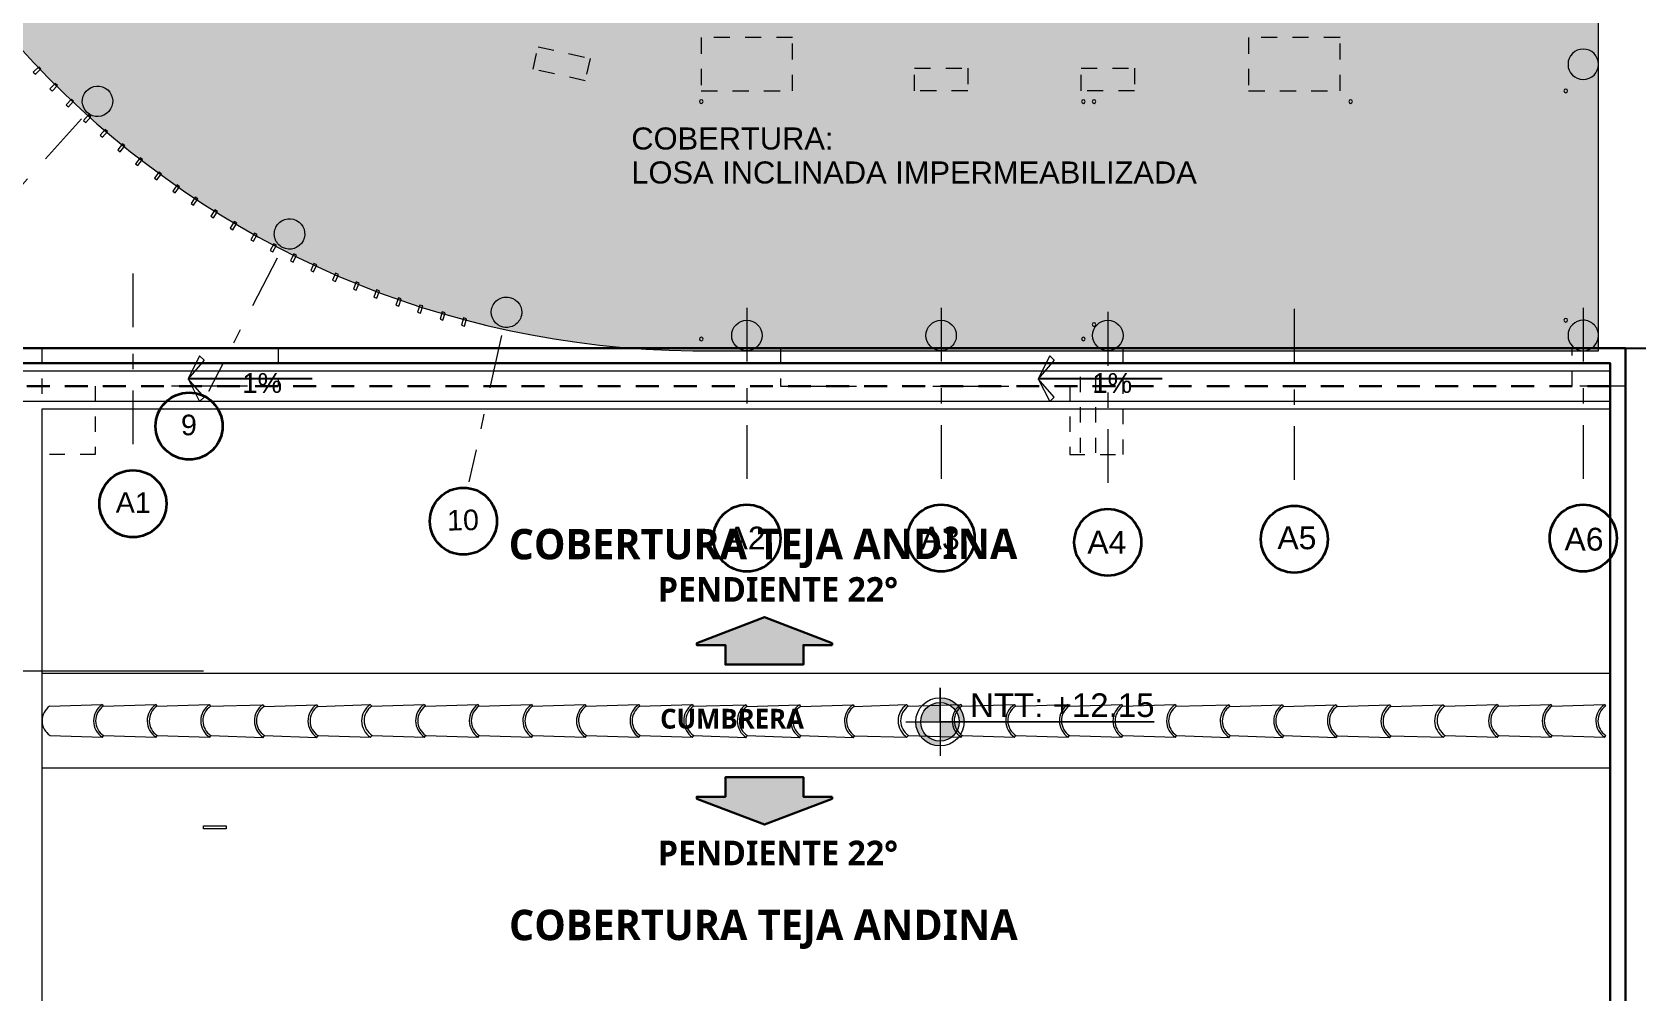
# Model space of a CAD drawing. Header units: metres. Extents: x 27 to 147, y -173 to 8.
# Drawn here: x 41.52 to 52.06, y -111.58 to -105.28 of the extents above; entities that cross this region are included whole.
import ezdxf

# ---------------------------------------------------------------- set-up
doc = ezdxf.new("R2010")
doc.units = ezdxf.units.M
for name, pattern in [('DASHED2', [0.375, 0.25, -0.125]), ('Dot & Dashed', [0.670277762413025, 0.352777767181396, -0.176388883590699, 0, -0.14111111164093]), ('Hidden Line', [0.158749999999965, 0.10583333333331, -0.052916666666655]), ('HIDDEN2', [0.1875, 0.125, -0.0625])]:
    doc.linetypes.add(name, pattern=pattern)
for name, color, linetype, lineweight in [('2D Drafting - General_Pen_No__46', 7, 'Continuous', 25), ('canal de evacuacion', 1, 'Continuous', 20), ('Cotas varias El', 253, 'Continuous', 13), ('Drawing & Figure_Pen_No__122', 9, 'Continuous', 13), ('Drawing & Figure_Pen_No__7', 7, 'Continuous', 35), ('Estructura CAJON', 7, 'Continuous', 25), ('grafo 2', 31, 'Continuous', 20), ('GRAFO 4', 7, 'Continuous', 30), ('GRAFO01', 7, 'Continuous', 0), ('I.S.-CANALETAS M', 160, 'Continuous', 15), ('Interior - Stair & Railing_Pen_No__122', 9, 'Continuous', 13), ('linea 001', 252, 'Continuous', 0), ('linea0016', 144, 'HIDDEN2', 9), ('Lineas Referencia', 73, 'Continuous', 13), ('Proyeccciones', 1, 'DASHED2', 18), ('teja andina', 252, 'Continuous', 0), ('TEJAS ANDINA', 253, 'Continuous', 0), ('TEXTO 100', 7, 'Continuous', 20), ('TEXTOS-SUBTITULO', 7, 'Continuous', 30)]:
    doc.layers.add(name, color=color, linetype=linetype, lineweight=lineweight)
for name, color, linetype, lineweight, true_color in [('Annotation - Text_Pen_No__167', 7, 'Continuous', 13, 0x6a6a6a), ('Interior - Furniture _Pen_No__3', 7, 'Continuous', 18, 0xff6600), ('Mobiliario', 7, 'Continuous', 0, 0x7f7f7f), ('RAMPA PROPUESTA 1 CERRAMIENTO_Pen_No__167', 7, 'Continuous', 13, 0x6a6a6a), ('Structural - Bearing_Pen_No__123', 7, 'Continuous', 0, 0xd8d8d8), ('Structural - Bearing_Pen_No__167', 7, 'Continuous', 13, 0x6a6a6a)]:
    doc.layers.add(name, color=color, linetype=linetype, lineweight=lineweight, true_color=true_color)
doc.styles.add('GENERATED_STYLE_1', font='arialbd.ttf')
doc.styles.add('GENERATED_STYLE_2', font='arial.ttf')
doc.styles.add('JOS', font='arial.ttf', dxfattribs={"height": 1})
doc.styles.add('TURBO_BASS', font='swisseb.ttf')

# ---------------------------------------------------------------- blocks, each defined once
blk = doc.blocks.new('A$C295C7585')
at = {"layer": 'Mobiliario', "lineweight": 15}
for p, q in [((1.374978025502969, 3.076203088460716), (1.513853283491699, 3.40416242087349)), ((1.513853283491699, 3.40416242087349), (1.527648820229842, 3.406546360073889)), ((1.556330874160267, 2.995064099900674), (1.716417933508637, 3.313533070731637)), ((1.716417933508637, 3.313533070731637), (1.70900166888714, 3.325407371513847)), ((1.222307230775641, 2.745859816847769), (1.36118248876528, 3.073819149260316)), ((1.36118248876528, 3.073819149260316), (1.374978025502969, 3.076203088460716)), ((1.403660079433394, 2.6647208282875), (1.563747138781764, 2.983189799118463)), ((1.563747138781764, 2.983189799118463), (1.556330874160267, 2.995064099900674)), ((1.069636436049223, 2.415516545234141), (1.208511694038407, 2.743475877646915)), ((1.208511694038407, 2.743475877646915), (1.222307230776096, 2.745859816847542)), ((1.250989284706975, 2.334377556673871), (1.411076344054891, 2.652846527505289)), ((1.411076344054891, 2.652846527505289), (1.403660079433394, 2.6647208282875)), ((0.9169656413223493, 2.085173273620967), (1.055840899311079, 2.413132606033741)), ((1.055840899311079, 2.413132606033741), (1.069636436048768, 2.415516545234595)), ((1.098318489980102, 2.004034285060698), (1.258405549328472, 2.322503255891888)), ((1.258405549328472, 2.322503255891888), (1.25098928470652, 2.334377556674326)), ((0.7650785429282223, 1.751017721853714), (0.9031190902182971, 2.079350511766734)), ((0.9031190902182971, 2.079350511766734), (0.9169656413223493, 2.085173273620967)), ((0.94643139158552, 1.66987873329299), (1.10492039455994, 1.989062689736784)), ((1.10492039455994, 1.989062689736784), (1.098439325062163, 2.004274668164622)), ((0.612407748201349, 1.420674450239858), (0.7512830061905333, 1.748633782652632)), ((0.7512830061905333, 1.748633782652632), (0.7650785429282223, 1.751017721853486)), ((0.7937605968586467, 1.339535461679816), (0.953847656207472, 1.658004432511007)), ((0.953847656207472, 1.658004432511007), (0.94643139158552, 1.66987873329299)), ((0.4597369534749305, 1.090331178626684), (0.5986122114636601, 1.418290511039459)), ((0.5986122114636601, 1.418290511039459), (0.6124077482018038, 1.420674450240085)), ((0.6410898021322282, 1.009192190066642), (0.8011768614805987, 1.327661160897833)), ((0.8011768614805987, 1.327661160897833), (0.7937605968591015, 1.339535461679816)), ((0.4459414167367868, 1.087947239426285), (0.4597369534749305, 1.090331178626911)), ((0.3070661587476025, 0.7599879070137376), (0.4459414167367868, 1.087947239426285)), ((0.4884190074053549, 0.6788489184534683), (0.6485060667537255, 0.997317889284659)), ((0.6485060667537255, 0.997317889284659), (0.6410898021322282, 1.009192190066642)), ((0.1543953640207292, 0.4296446354001091), (0.2932706220099135, 0.757603967813111)), ((0.2932706220099135, 0.757603967813111), (0.3070661587480572, 0.7599879070135103)), ((0.3357482126784817, 0.3485056468398398), (0.4958352720268522, 0.6669746176712579)), ((0.4958352720268522, 0.6669746176712579), (0.4884190074053549, 0.6788489184534683)), ((0.001724569293855893, 0.09930136378693533), (0.1405998272830402, 0.4272606961997099)), ((0.1405998272830402, 0.4272606961997099), (0.1543953640207292, 0.4296446354007912)), ((0.1830774179516084, 0.01816237522666597), (0.3431644773004336, 0.3366313460578567)), ((0.3431644773004336, 0.3366313460578567), (0.3357482126784817, 0.3485056468402945))]:
    blk.add_line(p, q, dxfattribs=at)
for centre, radius, start, end in [((1.64559542193274, 3.42692813519011), 0.1336946849706216, 189.8041789864884, 301.9874291323811), ((1.64559542193274, 3.42692813519011), 0.1196946849706216, 189.8041789864884, 301.9874291323811), ((1.492924627205866, 3.096584863576936), 0.1336946849706216, 189.8041789864884, 301.9874291323811), ((1.492924627205866, 3.096584863576936), 0.1196946849706216, 189.8041789864884, 301.9874291323811), ((1.340253832479448, 2.766241591963535), 0.1336946849706216, 189.8041789864884, 301.9874291323811), ((1.340253832479448, 2.766241591963535), 0.1196946849706216, 189.8041789864884, 301.9874291323811), ((1.187583037752574, 2.435898320350134), 0.1336946849706216, 189.8041789864884, 301.9874291323811), ((1.187583037752574, 2.435898320350134), 0.1196946849706216, 189.8041789864884, 301.9874291323811), ((1.034204698330086, 2.101672659223368), 0.1329726096647947, 189.6640148896703, 302.1275932302208), ((1.034912243024337, 2.105555048736051), 0.1196946849706216, 189.8041789864884, 301.9874291323811), ((0.8830251446311195, 1.77139949696948), 0.1336946849706216, 189.8041789864884, 301.9874291323811), ((0.8830251446311195, 1.77139949696948), 0.1196946849706216, 189.8041789864884, 301.9874291323811), ((0.7303543499047009, 1.441056225356306), 0.1336946849706216, 189.8041789864884, 301.9874291323811), ((0.7303543499047009, 1.441056225356306), 0.1196946849706216, 189.8041789864884, 301.9874291323811), ((0.5776835551778277, 1.110712953743132), 0.1196946849706216, 189.8041789864884, 301.9874291323811), ((0.5776835551778277, 1.110712953743132), 0.1336946849706216, 189.8041789864884, 301.9874291323811), ((0.4250127604509544, 0.7803696821295034), 0.1336946849706216, 189.8041789864884, 301.9874291323811), ((0.4250127604509544, 0.7803696821295034), 0.1196946849706216, 189.8041789864884, 301.9874291323811), ((0.2723419657240811, 0.4500264105163296), 0.1336946849706216, 189.8041789864884, 301.9874291323811), ((0.2723419657240811, 0.4500264105163296), 0.1196946849706216, 189.8041789864884, 301.9874291323811), ((0.1196711709962983, 0.119683138902019), 0.1196946849706216, 189.8041789864884, 301.9874291323811)]:
    blk.add_arc(centre, radius, start, end, dxfattribs=at)
blk = doc.blocks.new('FLECHA')
at = {"layer": 'grafo 2', "ltscale": 0.05}
for p, q in [((674350.4068813783, 8489809.493097022, -2.952000000000225), (674350.3571751671, 8489809.392813733, -2.952000000000225)), ((674350.4259006998, 8489809.474077702, -2.952000000000225), (674350.3571751671, 8489809.392813733, -2.952000000000225)), ((674350.4068813783, 8489809.493097022, -2.952000000000225), (674350.4259006998, 8489809.474077702, -2.952000000000225)), ((674350.4259006998, 8489809.311549768, -2.952000000000225), (674350.3571751671, 8489809.392813733, -2.952000000000225)), ((674350.4068813783, 8489809.292530447, -2.952000000000225), (674350.4259006998, 8489809.311549768, -2.952000000000225))]:
    blk.add_line(p, q, dxfattribs=at)
at = {"layer": 'grafo 2', "lineweight": 25}
blk.add_line((674350.8988359317, 8489809.392813733, -2.952000000000225), (674350.3571751671, 8489809.392813733, -2.952000000000225), dxfattribs=at)
at = {"layer": 'grafo 2'}
blk.add_line((674350.3571751671, 8489809.392813733, -2.952000000000225), (674350.4068813783, 8489809.292530447, -2.952000000000225), dxfattribs=at)

msp = doc.modelspace()

# ---------------------------------------------------------------- hatches: boundary and pattern name
at = {"layer": 'Interior - Furniture _Pen_No__3', "true_color": 0x939598}
h = msp.add_hatch(color=252, dxfattribs=at)
h.dxf.hatch_style = 1
h.paths.add_polyline_path([(46.58990254982777, -109.4332016403323), (46.58990254935841, -109.3052016455439), (46.77870255179548, -109.3052016448492), (46.77870255174699, -109.2929179858157), (46.33390254868411, -109.1221752554785), (45.88910254687661, -109.2929179890911), (45.88910254692135, -109.3052016481236), (46.07790254652346, -109.3052016474289), (46.07790254699657, -109.4332016422172)])
h = msp.add_hatch(color=252, dxfattribs=at)
h.dxf.hatch_style = 1
h.paths.add_polyline_path([(46.07790254699657, -110.1740726949658), (46.07790254652346, -110.3020726897541), (45.88910254692135, -110.3020726890594), (45.88910254687661, -110.3143563480919), (46.33390254868411, -110.4850990817046), (46.77870255174699, -110.3143563513674), (46.77870255179548, -110.3020726923339), (46.58990254935841, -110.3020726916392), (46.58990254982777, -110.1740726968507)])
at = {"layer": 'Structural - Bearing_Pen_No__123', "linetype": 'Continuous', "lineweight": 0, "true_color": 0xa2a2a2}
h = msp.add_hatch(color=253, dxfattribs=at)
h.paths.add_polyline_path([(51.81196546571025, -107.3711592722996), (51.81196546571025, -95.30803342829785), (45.86391877261511, -95.30803342829785, 0.9905383628707543), (45.86391877261511, -107.3711592722996)])
h.paths.add_polyline_path([(49.0694001417822, -101.3395963999866, -0.9999999999999999), (42.76940014178219, -101.3395963999866, -0.9999999999999999)], flags=0)
at = {"layer": 'TEXTO 100', "ltscale": 1.3}
h = msp.add_hatch(color=256, dxfattribs=at)
edge = h.paths.add_edge_path()
edge.add_line((47.6132140989271, -109.8095360706597), (47.4867637611168, -109.8095360686637))
edge.add_line((47.4867637611168, -109.8095360686637), (47.4867637611168, -109.9359864062243))
edge.add_arc((47.48676376223997, -109.8095360686637), 0.1264503375606894, 269.9999994913017, 359.9999990956475)
edge = h.paths.add_edge_path()
edge.add_arc((47.48676376199026, -109.8095360706597), 0.1264503395565726, 90.00000039565423, 180)
edge.add_line((47.36031342330713, -109.8095360706597), (47.48676376111743, -109.8095360686637))
edge.add_line((47.4867637611168, -109.8095360686637), (47.4867637611168, -109.6830857311031))
edge = h.paths.add_edge_path()
edge.add_line((47.4867637611168, -109.6508201431187), (47.4867637611168, -109.6830857311031))
edge.add_arc((47.48676376024397, -109.8095360706597), 0.1264503395565726, 0, 89.99999960434582, ccw=False)
edge.add_line((47.6132140989271, -109.8095360706597), (47.64547968890756, -109.8095360686637))
edge.add_arc((47.48676376223997, -109.8095360686637), 0.1587159266678152, 0, 90.00000040528428)
msp.add_hatch(color=256, dxfattribs=at).paths.add_polyline_path([(47.36031342325643, -109.8095360686637), (47.32804783328342, -109.8095360686637, 0.4163528812831748), (47.48792214905691, -109.9682477691946), (47.48792214905691, -109.9359811005249, -0.4168992925091702)])

# ---------------------------------------------------------------- linework, layer by layer
at = {"layer": 'canal de evacuacion'}
for p, q in [((41.3595946837344, -107.5036386626514), (51.88941744437253, -107.503638662652)), ((41.3595946837344, -107.7036386626512), (51.88941744437253, -107.7036386626521))]:
    msp.add_line(p, q, dxfattribs=at)
at = {"layer": 'Cotas varias El'}
for p, q in [((51.8894838601868, -109.4913163946403), (41.58938244516693, -109.4913163946403)), ((51.8894838601868, -110.1147785919966), (41.58938244516693, -110.1147785919966))]:
    msp.add_line(p, q, dxfattribs=at)
at = {"layer": 'Drawing & Figure_Pen_No__122', "color": 9, "linetype": 'Dot & Dashed', "lineweight": 13}
for p, q in [((41.84865628769381, -105.8489941039064), (41.18809037317006, -106.5811644250711)), ((43.1333466143225, -106.762878815747), (42.68274120572193, -107.640019324654)), ((42.1864364545092, -106.8633715796979), (42.18643645450874, -108.1165999921711)), ((46.21940014208069, -107.0892934206023), (46.21940014208024, -108.3425218330752)), ((47.49440014208084, -107.0892934206023), (47.49440014207993, -108.3425218330752)), ((51.71196546571039, -107.0892934206023), (51.71196546570948, -108.3425218330752)), ((48.58940014239231, -107.117005792043), (48.5894001423914, -108.3702342045159)), ((49.81440014239245, -107.0970369172159), (49.81440014239245, -108.3502653296888)), ((44.6062894521754, -107.2709843853386), (44.39314101041627, -108.2337867785643))]:
    msp.add_line(p, q, dxfattribs=at)
at = {"layer": 'Drawing & Figure_Pen_No__7', "color": 7, "linetype": 'Continuous', "lineweight": 35}
for centre, radius in [((42.55527783040703, -107.8666315219281), 0.2199999999999995), ((42.18643645450874, -108.3765999921711), 0.2199999999999991), ((44.35667857178944, -108.4912173334115), 0.2199999999999988), ((46.21940014208024, -108.6025218330753), 0.2200000000000016), ((47.49440014207993, -108.6025218330793), 0.2199999999999985), ((48.5894001423914, -108.6302342045159), 0.2199999999999999), ((49.81440014239245, -108.6102653296888), 0.2200000000000004), ((51.71196546570948, -108.6025218330753), 0.2200000000000013)]:
    msp.add_circle(centre, radius, dxfattribs=at)
at = {"layer": 'Estructura CAJON'}
msp.add_lwpolyline([(51.98940153525712, -116.0825963921755), (51.9894042606925, -107.3536374025028), (52.13935012843183, -107.3536374500669), (52.13934740299649, -116.0825963921755)], close=True, dxfattribs=at)
at = {"layer": 'GRAFO 4', "linetype": 'Continuous'}
for points in [[(40.38938244516694, -107.3536374025028), (51.98949792623446, -107.3536374025028), (51.98949792623446, -126.6536374769391), (40.38938244516694, -126.6536374769391)], [(40.48938244516697, -107.4536374025028), (51.88949792623444, -107.4536374025028), (51.88949792623444, -126.5536374769392), (40.48938244516697, -126.5536374769391)]]:
    msp.add_lwpolyline(points, close=True, dxfattribs=at)
at = {"layer": 'GRAFO 4', "linetype": 'Continuous', "flags": 128}
for points in [[(46.77870255179548, -109.3052016448492), (46.77870255174699, -109.2929179858157), (46.33390254868411, -109.1221752554785), (45.88910254687661, -109.2929179890911), (45.88910254692135, -109.3052016481236), (46.07790254652346, -109.3052016474289), (46.07790254699657, -109.4332016422172), (46.58990254982777, -109.4332016403323), (46.58990254935841, -109.3052016455439)], [(46.77870255179548, -110.3020726923339), (46.77870255174699, -110.3143563513674), (46.33390254868411, -110.4850990817046), (45.88910254687661, -110.3143563480919), (45.88910254692135, -110.3020726890594), (46.07790254652346, -110.3020726897541), (46.07790254699657, -110.1740726949658), (46.58990254982777, -110.1740726968507), (46.58990254935841, -110.3020726916392)]]:
    msp.add_lwpolyline(points, close=True, dxfattribs=at)
at = {"layer": 'GRAFO01', "color": 251, "linetype": 'DASHED2', "lineweight": 9, "ltscale": 0.2}
for points in [[(41.58938244516676, -107.3536374025028), (43.13938192166862, -107.3536374025028), (43.13938192166862, -107.6036373973492), (41.93938239354409, -107.603637397338), (41.93938239364459, -108.0536374237637), (41.58938244532752, -108.0536374240768)], [(48.68943790274366, -107.3536374515599), (46.43943842624182, -107.3536374301409), (46.43943842278716, -107.6036374249872), (48.33943795091173, -107.6036374415586), (48.33943794459279, -108.0536374679842), (48.68943789290975, -108.0536374731339)], [(51.63940702153562, -107.6036389191622), (51.6394070214574, -107.3536390355038), (51.98940702141786, -107.3536386864479), (51.98940702149631, -107.6036385701062)]]:
    msp.add_lwpolyline(points, close=True, dxfattribs=at)
at = {"layer": 'I.S.-CANALETAS M'}
msp.add_lwpolyline([(42.79887905559775, -110.511981817659), (42.64887905522522, -110.511981817659), (42.64887905522522, -110.491981818106), (42.79887905559775, -110.491981818106)], close=True, dxfattribs=at)
at = {"layer": 'Interior - Stair & Railing_Pen_No__122', "color": 9, "linetype": 'Continuous', "lineweight": 13}
for points in [[(51.58555572574692, -105.6645964496066, 0.9999999999999999), (51.60955572574692, -105.6645964496066, 0.9999999999999999)], [(45.91878465432682, -105.7226154350543, 0.9999999999999999), (45.91878483586195, -105.7466154350536, 0.9999999999999999)], [(48.42877128999636, -105.7225964496057, 0.9999999999999999), (48.42877128999636, -105.7465964496057, 0.9999999999999999)], [(48.49877102525763, -105.722596445727, 0.9999999999999999), (48.49877102525763, -105.746596445727, 0.9999999999999999)], [(50.17238325502341, -105.7345934569161, 0.9999999999999999), (50.19638325432481, -105.7345992476897, 0.9999999999999999)], [(48.48677102525763, -107.1994287406372, 0.9999999999999999), (48.51077102525763, -107.1994287406372, 0.9999999999999999)], [(51.58555572574692, -107.1711592722996, 0.9999999999999999), (51.60955572574692, -107.1711592722996, 0.9999999999999999)], [(45.91892886417255, -107.2826154340081, 0.9999999999999999), (45.9189290457086, -107.3066154340074, 0.9999999999999999)], [(48.42877040500942, -107.2825964495604, 0.9999999999999999), (48.42877058654548, -107.3065964495597, 0.9999999999999999)]]:
    msp.add_lwpolyline(points, format="xyb", close=True, dxfattribs=at)
at = {"layer": 'linea 001'}
msp.add_line((42.64889554103834, -109.4772724161563), (39.43296639655455, -109.477272422617), dxfattribs=at)
at = {"layer": 'linea0016', "linetype": 'HIDDEN2', "lineweight": 30, "ltscale": 1.2}
msp.add_line((51.88949792623444, -107.6036374025028), (41.33180804499861, -107.6036374025028), dxfattribs=at)
at = {"layer": 'Proyeccciones', "linetype": 'DASHED2', "lineweight": 9, "ltscale": 0.25}
for points in [[(48.41023846041753, -108.0432529475076), (48.41023846041753, -107.4462110801406)], [(48.51023846039425, -108.0432529475076), (48.51023846039425, -107.4462110801406)]]:
    msp.add_lwpolyline(points, dxfattribs=at)
at = {"layer": 'RAMPA PROPUESTA 1 CERRAMIENTO_Pen_No__167', "color": 251, "linetype": 'Continuous', "lineweight": 13, "true_color": 0x6a6a6a}
for points in [[(41.5321464433271, -105.5408002303008), (41.54602360024936, -105.555202470257), (41.58202920013978, -105.5205095779513), (41.56815204321752, -105.5061073379952)], [(41.6405790514285, -105.6510521605214), (41.65481839374528, -105.6650964166564), (41.68992903408279, -105.6294980608645), (41.675689691766, -105.6154538047295)], [(41.74824783390932, -105.7551744448019), (41.76282918221479, -105.7688632826487), (41.79705127683167, -105.732409911885), (41.7824699285262, -105.7187210740382)], [(41.8618096981703, -105.8596229681659), (41.87673407858092, -105.8729369784317), (41.91001910424554, -105.8356260274052), (41.89509472383492, -105.8223120171393)], [(41.9720429253187, -105.9560824387562), (41.98728405616958, -105.969032648422), (42.01965958033392, -105.9309298212948), (42.00441844948303, -105.917979611629)], [(42.08613067564317, -106.051123629188), (42.10168385482353, -106.063697356455), (42.13311817299088, -106.0248144085041), (42.11756499381053, -106.0122406812371)], [(42.20250787146801, -106.1433472213148), (42.21836380155343, -106.1555369498239), (42.24883812282624, -106.1158971246104), (42.23298219274081, -106.1037073961013)], [(42.3280727804699, -106.2378076962079), (42.34423875259228, -106.2495831514151), (42.37367739061045, -106.2091682211092), (42.35751141848807, -106.1973927659019)], [(42.44839052736415, -106.3236772808745), (42.46483829363675, -106.3350558126182), (42.49328462299595, -106.2939363969367), (42.47683685672335, -106.282557865193)], [(42.56782055855492, -106.4046504559134), (42.58453400178042, -106.4156350276187), (42.61199543104362, -106.373851419555), (42.59528198781812, -106.3628668478497)], [(42.69791123560972, -106.4882538910138), (42.71489893030424, -106.4988093743739), (42.74128763870453, -106.4563401376376), (42.72429994401001, -106.4457846542775)], [(42.82590416248838, -106.5660473835038), (42.84314699298397, -106.5761807342083), (42.86848036974522, -106.5330736579693), (42.85123753924963, -106.5229403072648)], [(42.95971686804887, -106.6428585212241), (42.97721155170589, -106.6525505820855), (43.00144170385934, -106.608813872943), (42.98394702020232, -106.5991218120816)], [(43.08851989616991, -106.712612186224), (43.10624323288526, -106.7218795124659), (43.12941154849005, -106.6775711706776), (43.1116882117747, -106.6683038444356)], [(43.22076940784759, -106.7801318819713), (43.23871401268813, -106.7889631421938), (43.26079216324433, -106.7441016300924), (43.24284755840379, -106.73527036987)], [(43.35463009740395, -106.8443981907527), (43.3727852433919, -106.8527881057795), (43.39376003095882, -106.8074002408096), (43.37560488497088, -106.7990103257828)], [(43.49794562572064, -106.9088185837424), (43.51631174289714, -106.9167360163982), (43.53610532453659, -106.8708207234569), (43.51773920736009, -106.8629032908012)], [(43.63424743507655, -106.9660179067695), (43.65280080099392, -106.9734860131651), (43.67147106698291, -106.9271025983717), (43.65291770106554, -106.9196344919761)], [(43.76860282297353, -107.0186374579775), (43.78732837182483, -107.0256626853914), (43.80489144035963, -106.9788488132631), (43.78616589150833, -106.9718235858492)], [(43.91393648018759, -107.0714697085239), (43.93283482257316, -107.0780159024622), (43.94920030741897, -107.0307700464983), (43.9303019650334, -107.02422385256)], [(44.05594190785109, -107.1190982222413), (44.07499593448103, -107.1251763855482), (44.09019134274822, -107.0775413189733), (44.07113731611827, -107.0714631556664)], [(44.20340682360781, -107.1644842296464), (44.2226091049614, -107.1700764019271), (44.23658953566325, -107.1220706985432), (44.21738725430966, -107.1164785262624)], [(44.34442806101963, -107.2040923655888), (44.36375962260924, -107.2092198139315), (44.37657824346589, -107.1608909099575), (44.35724668187628, -107.1557634616148)]]:
    msp.add_lwpolyline(points, close=True, dxfattribs=at)
at = {"layer": 'Structural - Bearing_Pen_No__167', "color": 251, "linetype": 'Continuous', "lineweight": 13, "true_color": 0x6a6a6a}
for points in [[(51.81196546571025, -107.3711592722996), (51.81196546571025, -95.30803342829785), (45.86391877261511, -95.30803342829785, 0.9905383628707543), (45.86391877261511, -107.3711592722996)], [(51.6119664510011, -105.4895963218933, 0.414213562373095), (51.71196645100111, -105.5895963218933, 0.414213562373095), (51.81196645100112, -105.4895963218933, 0.414213562373095), (51.71196645100111, -105.3895963218933, 0.414213562373095)], [(41.87952640403828, -105.6656751689022, -0.414213562373095), (42.02076178907097, -105.6584249265153, -0.414213562373095), (42.0280120314579, -105.799660311548, -0.414213562373095), (41.88677664642521, -105.8069105539349, -0.414213562373095)], [(43.1258927320341, -106.5587338392992, -0.414213562373095), (43.26051941584893, -106.5154249948789, -0.414213562373095), (43.30382826026925, -106.6500516786937, -0.414213562373095), (43.16920157645442, -106.693360523114, -0.414213562373095)], [(44.54237740078829, -107.0972588198867, -0.414213562373095), (44.66158181019453, -107.0211647414173, -0.414213562373095), (44.73767588866394, -107.1403691508235, -0.414213562373095), (44.6184714792577, -107.216463229293, -0.414213562373095)], [(46.11884496857477, -107.2711592722996, -0.414213562373095), (46.21884496857478, -107.1711592722996, -0.414213562373095), (46.31884496857477, -107.2711592722996, -0.414213562373095), (46.21884496857478, -107.3711592722996, -0.414213562373095)], [(47.39440014208083, -107.2711592722996, -0.414213562373095), (47.49440014208084, -107.1711592722996, -0.414213562373095), (47.59440014208084, -107.2711592722996, -0.414213562373095), (47.49440014208084, -107.3711592722996, -0.414213562373095)], [(48.48940014239231, -107.2711592722996, -0.414213562373095), (48.58940014239231, -107.1711592722996, -0.414213562373095), (48.68940014239231, -107.2711592722996, -0.414213562373095), (48.58940014239231, -107.3711592722996, -0.414213562373095)], [(51.61196546571025, -107.2711592722996, 0.414213562373095), (51.71196546571024, -107.3711592722996, 0.414213562373095), (51.81196546571025, -107.2711592722996, 0.414213562373095), (51.71196546571024, -107.1711592722996, 0.414213562373095)]]:
    msp.add_lwpolyline(points, format="xyb", close=True, dxfattribs=at)
at = {"layer": 'Structural - Bearing_Pen_No__167', "color": 251, "linetype": 'Hidden Line', "lineweight": 13, "true_color": 0x6a6a6a}
for points in [[(44.84726231351421, -105.3747068252673), (45.18885408254601, -105.4509633878028), (45.15617269860223, -105.597359860245), (44.81458092957043, -105.5211032977095)], [(45.91940014239214, -105.6645964496067), (46.51940014239215, -105.6645964496067), (46.51940014239215, -105.3145964496067), (45.91940014239214, -105.3145964496067)], [(49.5144001423924, -105.6645963218932), (50.11440014239241, -105.6645963218932), (50.11440014239241, -105.3145963218931), (49.5144001423924, -105.3145963218931)], [(47.31940014208102, -105.5145963444231), (47.66940014208102, -105.5145963444231), (47.66940014208102, -105.6645963444231), (47.31940014208102, -105.6645963444231)], [(48.41440014239249, -105.5145963444158), (48.7644001423925, -105.5145963444158), (48.7644001423925, -105.6645963444158), (48.41440014239249, -105.6645963444158)]]:
    msp.add_lwpolyline(points, close=True, dxfattribs=at)
at = {"layer": 'teja andina', "lineweight": 15}
for p, q in [((48.68683786339923, -109.7074469028816), (49.0312183801021, -109.6965421513326)), ((49.0312183801021, -109.6965421513326), (49.03890311685424, -109.7076950524539)), ((49.03890311685362, -109.7076950524542), (49.38328363355666, -109.6967903009051)), ((49.38328363355666, -109.6967903009051), (49.3909683703084, -109.7079432020271)), ((49.39096837030846, -109.7079432020266), (49.73534888701104, -109.6970384504776)), ((49.73534888701104, -109.6970384504776), (49.74303362376301, -109.7081913515994)), ((49.74303362376278, -109.7081913515995), (50.08741414046543, -109.6972866000502)), ((50.08741414046543, -109.6972866000502), (50.0950988772174, -109.708439501172)), ((50.095098877217, -109.7084395011717), (50.43947939391981, -109.6975347496227)), ((50.43947939391981, -109.6975347496227), (50.44716413067178, -109.7086876507441)), ((50.44716413067201, -109.7086876507439), (50.79153445976911, -109.6968982902571)), ((50.79153445976911, -109.6968982902571), (50.80226077361343, -109.7067024541646)), ((50.80226077361343, -109.7067024541646), (51.14664129031613, -109.6957977026153)), ((51.14664129031613, -109.6957977026153), (51.15432602706804, -109.7069506037365)), ((51.15432602706781, -109.7069506037371), (51.49870654377068, -109.6960458521881)), ((51.49870654377068, -109.6960458521881), (51.50639128052242, -109.7071987533096)), ((51.50639128052242, -109.7071987533091), (51.85077179722524, -109.6962940017606)), ((51.85077179722524, -109.6962940017606), (51.85845653397681, -109.7074469028821)), ((48.68905126621755, -109.8996408584137), (49.03369067193969, -109.9112159302441)), ((49.03369067193969, -109.9112159302441), (49.04111651967233, -109.899889007986)), ((49.04111651967193, -109.8998890079862), (49.38575592539408, -109.9114640798161)), ((49.38575592539408, -109.9114640798161), (49.39318177312671, -109.9001371575585)), ((49.39318177312671, -109.9001371575585), (49.73782117884863, -109.9117122293885)), ((49.73782117884863, -109.9117122293885), (49.7452470265811, -109.9003853071311)), ((49.7452470265811, -109.9003853071311), (50.08988643230302, -109.9119603789611)), ((50.08988643230302, -109.9119603789611), (50.09731228003554, -109.9006334567036)), ((50.09731228003531, -109.9006334567032), (50.4419516857574, -109.9122085285336)), ((50.4419516857574, -109.9122085285336), (50.4493775334897, -109.9008816062758)), ((50.4493775334897, -109.9008816062758), (50.79399743500906, -109.9107630913887)), ((50.79399743500906, -109.9107630913887), (50.80473431320385, -109.8989051466599)), ((50.80447417643174, -109.8988964096967), (51.14911358215366, -109.9104714815266)), ((51.14911358215366, -109.9104714815266), (51.15653942988635, -109.8991445592686)), ((51.15653942988612, -109.8991445592692), (51.50117883560804, -109.9107196310987)), ((51.50117883560804, -109.9107196310987), (51.50860468334074, -109.8993927088411)), ((51.50860468334074, -109.8993927088411), (51.85324408906243, -109.9109677806711)), ((51.85324408906243, -109.9109677806711), (51.86066993679512, -109.8996408584137))]:
    msp.add_line(p, q, dxfattribs=at)
for centre, radius, start, end in [((48.75253944515592, -109.8027999733281), 0.1157968302204076, 124.5681929392987, 236.7514430851881), ((49.10460469861167, -109.803048122901), 0.1293409205322173, 124.5681929392987, 236.7514430851881), ((49.10460469861167, -109.803048122901), 0.1157968302204076, 124.5681929392987, 236.7514430851881), ((49.45666995206605, -109.8032962724735), 0.1293409205322173, 124.5681929392987, 236.7514430851881), ((49.45666995206605, -109.8032962724735), 0.1157968302204076, 124.5681929392987, 236.7514430851881), ((49.80873520552083, -109.8035444220459), 0.1293409205322173, 124.5681929392987, 236.7514430851881), ((49.80873520552083, -109.8035444220459), 0.1157968302204076, 124.5681929392987, 236.7514430851881), ((50.16080045897522, -109.8037925716183), 0.1293409205322173, 124.5681929392987, 236.7514430851881), ((50.16080045897522, -109.8037925716183), 0.1157968302204076, 124.5681929392987, 236.7514430851881), ((50.51286571242943, -109.8040407211905), 0.1293409205322173, 124.5681929392987, 236.7514430851881), ((50.51286571242943, -109.8040407211905), 0.1157968302204076, 124.5681929392987, 236.7514430851881), ((50.86426506492577, -109.8030072708154), 0.1286423595926425, 124.4280288424794, 236.8916071830308), ((50.86796235536994, -109.8020555246106), 0.1157968302204076, 124.5681929392987, 236.7514430851881), ((51.22002760882563, -109.802303674184), 0.1293409205322173, 124.5681929392987, 236.7514430851881), ((51.22002760882563, -109.802303674184), 0.1157968302204076, 124.5681929392987, 236.7514430851881), ((51.57209286228024, -109.8025518237565), 0.1293409205322173, 124.5681929392987, 236.7514430851881), ((51.57209286228024, -109.8025518237565), 0.1157968302204076, 124.5681929392987, 236.7514430851881), ((51.92415811573463, -109.8027999733285), 0.1293409205322173, 124.5681929392987, 236.7514430851881), ((51.92415811573463, -109.8027999733285), 0.1157968302204076, 124.5681929392987, 236.7514430851881)]:
    msp.add_arc(centre, radius, start, end, dxfattribs=at)
at = {"layer": 'TEJAS ANDINA'}
msp.add_lwpolyline([(41.58938244525862, -107.7536374025029), (51.88949792623444, -107.7536374025029), (51.88949792623444, -111.95363691876), (41.58938244525862, -111.95363691876)], close=True, dxfattribs=at)
at = {"layer": 'TEXTO 100', "ltscale": 1.3}
msp.add_lwpolyline([(47.26383049279829, -109.8095360686637), (48.89469835288335, -109.8095360686637), (47.48792214905691, -109.8095360686637), (47.48792214905691, -109.5854444151495), (47.48792214905691, -110.0336277261701)], dxfattribs=at)
for radius in [0.1587159278333798, 0.1264503378603642]:
    msp.add_circle((47.4867637611168, -109.8095360686637), radius, dxfattribs=at)

# ---------------------------------------------------------------- block references
at = {"layer": 'Lineas Referencia', "xscale": 1.5, "yscale": 1.5, "zscale": 1.5}
for p in [(-1011482.985655881, -12734821.64435224, 4.428000000000337), (-1011477.402775427, -12734821.64435224, 4.428000000000337)]:
    msp.add_blockref('FLECHA', p, dxfattribs=at)
at = {"layer": 'TEJAS ANDINA', "xscale": 0.9674350222721192, "yscale": 0.9674350222721192, "zscale": 0.9674350222721192, "rotation": 294.7640139528098}
for p in [(41.55153783843426, -109.7456766015448), (45.07522176246741, -109.7459247511177)]:
    msp.add_blockref('A$C295C7585', p, dxfattribs=at)

# ---------------------------------------------------------------- texts
at = {"layer": '2D Drafting - General_Pen_No__46', "attachment_point": 7, "style": 'GENERATED_STYLE_2'}
for s, insert, char_height in [('{\\fSansSerif|b0|i0|c2|p2; 1%}', (42.85343221611717, -107.6497377860456), 0.13), ('{\\fSansSerif|b0|i0|c2|p2; 1%}', (48.43631266978943, -107.6497377860456), 0.13), ('\\A1;{\\fTrebuchet MS|b1|i0|c0|p34;PENDIENTE 22°}', (45.6340571702481, -109.0208473171839), 0.162), ('\\A1;{\\fTrebuchet MS|b1|i0|c0|p34;CUMBRERA}', (45.64897229876945, -109.8558686023971), 0.13), ('\\A1;{\\fTrebuchet MS|b1|i0|c0|p34;PENDIENTE 22°}', (45.6340571702481, -110.7522946709108), 0.162)]:
    msp.add_mtext(s, dxfattribs=dict(at, insert=insert, char_height=char_height))
at = {"layer": 'Annotation - Text_Pen_No__167', "color": 251, "linetype": 'Continuous', "lineweight": 13, "true_color": 0x6a6a6a, "insert": (45.45981591614045, -105.9045832295353), "char_height": 0.145, "attachment_point": 1, "line_spacing_factor": 0.9237125406573473, "style": 'GENERATED_STYLE_1'}
msp.add_mtext('\\A1;{\\pql;\\fArial|b0|i0|c0|p34;COBERTURA\\fArial|b0|i0|c0|p34;:\\P\\pql;\\fArial|b0|i0|c0|p34;LOSA\\fArial|b0|i0|c0|p34; INCLINADA\\fArial|b0|i0|c0|p34; IMPERMEABILIZADA}', dxfattribs=at)
at = {"layer": 'Drawing & Figure_Pen_No__7', "color": 7, "linetype": 'Continuous', "lineweight": 35, "style": 'GENERATED_STYLE_1'}
for s, insert, char_height, attachment_point, rotation in [('\\A1;{\\pqr;\\fArial|b0|i0|c0|p34;9}', (42.60650237779689, -107.9286357529958), 0.135, 9, 359.9995817587265), ('\\A1;{\\pql;\\fArial|b0|i0|c0|p34;A1}', (42.07319605408338, -108.4358111390617), 0.135, 7, 359.7107124274082), ('\\A1;{\\pqr;\\fArial|b0|i0|c0|p34;1\\fArial|b0|i0|c0|p34;0}', (44.46031262726796, -108.5512211945012), 0.135, 9, 1.112048531209921), ('\\A1;{\\pql;\\fArial|b0|i0|c0|p34;A2}', (46.08517177719859, -108.6761312667037), 0.15, 7, 359.7107124274082), ('\\A1;{\\pql;\\fArial|b0|i0|c0|p34;A3}', (47.36015879405755, -108.6787026625031), 0.15, 7, 359.71071242740874), ('\\A1;{\\pql;\\fArial|b0|i0|c0|p34;A4}', (48.45517177750975, -108.7038436381444), 0.15, 7, 359.7107124274082), ('\\A1;{\\pql;\\fArial|b0|i0|c0|p34;A5}', (49.70292077564405, -108.6766819718013), 0.15, 7, 359.71071242740874), ('\\A1;{\\pql;\\fArial|b0|i0|c0|p34;A6}', (51.58867975049369, -108.6856862796975), 0.15, 7, 359.710712427408)]:
    msp.add_mtext(s, dxfattribs=dict(at, insert=insert, char_height=char_height, attachment_point=attachment_point, rotation=rotation))
at = {"layer": 'GRAFO01', "style": 'JOS'}
msp.add_text('NTT: +12.15', height=0.1552649359622742, rotation=8.130006654569783e-09, dxfattribs=at).set_placement((47.68466755710975, -109.7777585122406))
at = {"layer": 'TEXTOS-SUBTITULO', "char_height": 0.2, "attachment_point": 1, "rotation": 0.03293630447392282, "style": 'TURBO_BASS'}
for insert in [(44.65415660719773, -108.5422789331237), (44.65632500296809, -111.0443303844685)]:
    msp.add_mtext('{\\fTrebuchet MS|b1|i0|c0|p34;COBERTURA TEJA ANDINA}', dxfattribs=dict(at, insert=insert))

doc.saveas('drawing.dxf')
